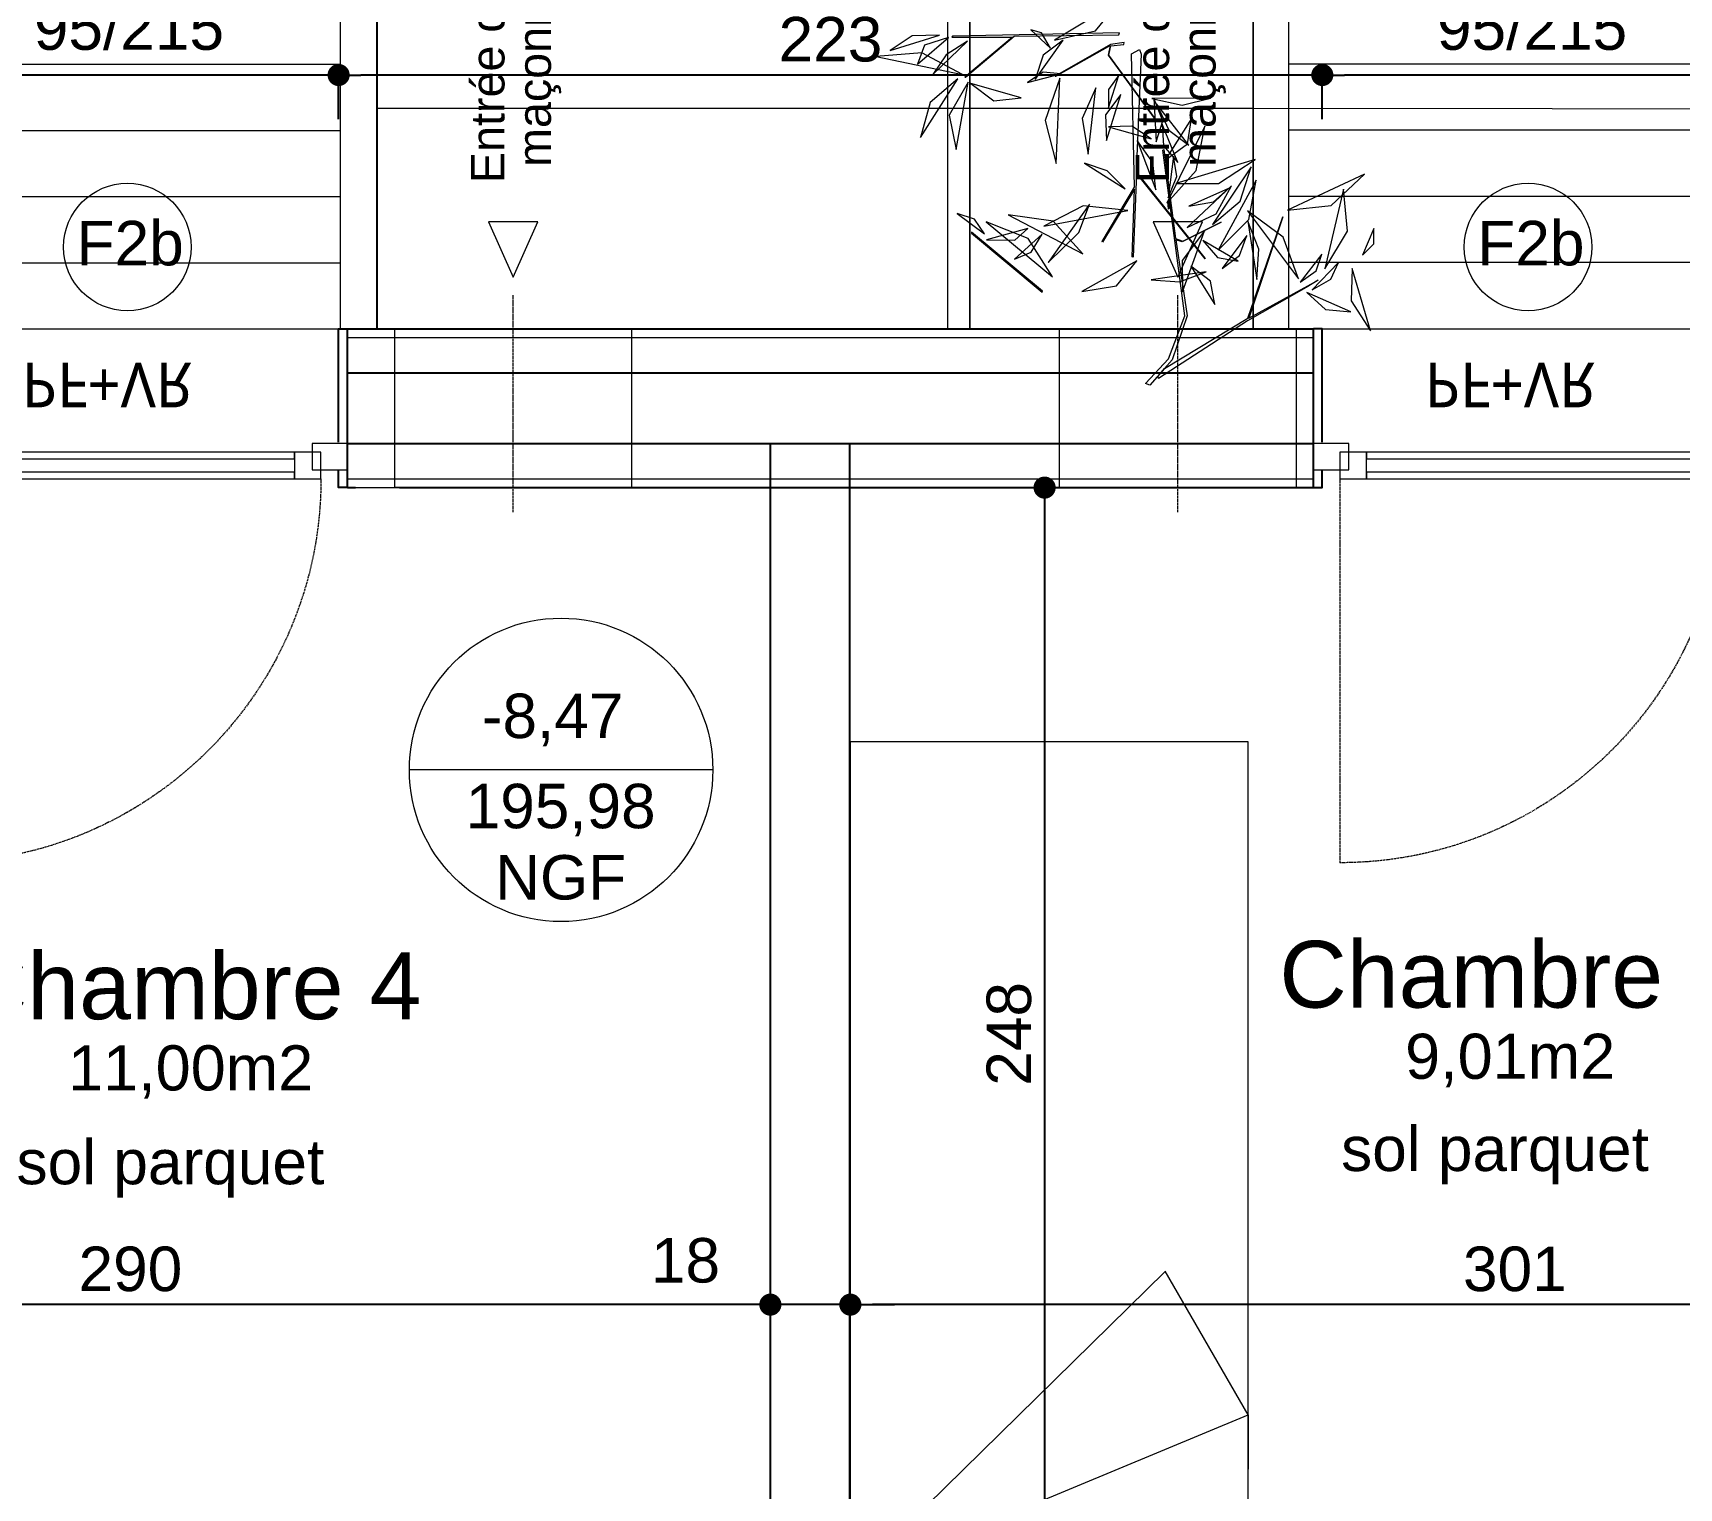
# Model space of a CAD drawing. Header units: centimetres. Extents: x -4990 to 114398, y -61489 to -12305.
# Drawn here: x 49726.2 to 50099.1, y -31607 to -31277.3 of the extents above; entities that cross this region are included whole.
import ezdxf

# ---------------------------------------------------------------- set-up
doc = ezdxf.new("R2010")
doc.units = ezdxf.units.CM
doc.header["$LTSCALE"] = 0.5
for name, pattern in [('prelem_vmc', [0.222222, 0.111111, -0.111111]), ('prlm_eu-4', [1.574803, 0.984252, -0.19685, 0.19685, -0.19685]), ('Style de ligne -2', [0.694425, 0.48607, -0.208355]), ('Style de ligne -5', [0.20828, 0.069425, -0.138855])]:
    doc.linetypes.add(name, pattern=pattern)
doc.layers.get('0').update_dxf_attribs({"linetype": 'CONTINUOUS'})
doc.layers.get('DEFPOINTS').update_dxf_attribs({"linetype": 'CONTINUOUS'})
doc.layers.add('3-BAT C-Niveau-3', color=7, linetype='CONTINUOUS')
doc.styles.add('ARIAL', font='arial.ttf')
doc.styles.add('Helvetica', font='')
doc.styles.add('Lucida Grande', font='')
doc.styles.get('Helvetica').set_extended_font_data('Helvetica')
doc.styles.get('Lucida Grande').set_extended_font_data('Lucida Grande')
doc.dimstyles.new('IS', dxfattribs={"dimtxt": 10.08724, "dimasz": 5.007446, "dimexe": 2, "dimexo": 10, "dimgap": 3, "dimtad": 1, "dimdec": 1, "dimtxsty": 'Helvetica', "dimblk": 'DOT', "dimblk1": 'DOT', "dimblk2": 'DOT', "dimcen": 0, "dimdle": 10, "dimazin": 0, "dimtfac": 0.8, "dimtdec": 1, "dimtix": 1, "dimtmove": 0, "dimatfit": 0, "dimldrblk": 'VW_FILLEDARROW-1', "dimfxl": 10, "dimfxlon": 1, "dimfrac": 2, "dimtolj": 1, "dimarcsym": 0})

# ---------------------------------------------------------------- blocks, each defined once
blk = doc.blocks.new('Sol parquet')
at = {"color": 7, "insert": (0, -0.78), "char_height": 10.0872, "width": 92.0341, "attachment_point": 2, "line_spacing_factor": 0.834288, "style": 'Helvetica'}
blk.add_mtext('\\pt41.872,83.623;sol parquet', dxfattribs=at)
blk = doc.blocks.new('Groupe-9-1')
at = {"color": 7, "linetype": 'Continuous', "lineweight": 35}
for p, q in [((17172.45, -46216.26), (17273.74, -46325.9)), ((17271.07, -46330.37), (17170.72, -46221.75))]:
    blk.add_line(p, q, dxfattribs=at)
at = {"color": 7, "linetype": 'Style de ligne -5', "lineweight": 5}
for p, q in [((17309.77, -46216.14), (17276.69, -46314.01)), ((17264.76, -46224.67), (17266.83, -46315.87)), ((17224.35, -46232.32), (17252.02, -46302.39)), ((17279.54, -46322.43), (17355.08, -46237.63)), ((17364.26, -46286.11), (17281.4, -46332.28)), ((17352.15, -46437.12), (17328.89, -46314.3)), ((17283.27, -46342.14), (17371.7, -46325.4)), ((17376.64, -46351.47), (17288.21, -46368.21)), ((17293.14, -46394.28), (17381.57, -46377.54)), ((17386.51, -46403.6), (17298.08, -46420.35)), ((17303.02, -46446.42), (17391.45, -46429.67))]:
    blk.add_line(p, q, dxfattribs=at)
at = {"color": 7, "linetype": 'Continuous', "lineweight": 5}
for p, q in [((17260.36, -46328.64), (17170.6, -46242.5)), ((17161.99, -46292.89), (17262.22, -46338.49)), ((17264.09, -46348.35), (17170.14, -46335.92)), ((17226.71, -46419.65), (17210.98, -46336.63)), ((17177.53, -46374.96), (17265.96, -46358.21)), ((17270.9, -46384.28), (17182.47, -46401.03))]:
    blk.add_line(p, q, dxfattribs=at)
at = {"color": 7, "linetype": 'Style de ligne -5', "lineweight": 5, "flags": 128}
for points in [[(17192.81, -46238.29), (17349.58, -46208.6), (17391.45, -46429.67), (17303.02, -46446.42), (17277.9, -46313.78), (17264.83, -46316.25)], [(17192.81, -46238.29), (17349.58, -46208.6), (17350.51, -46213.52), (17196.81, -46242.62)]]:
    blk.add_lwpolyline(points, dxfattribs=at)
for points in [[(17391.47, -46456.64), (17344.67, -46209.53), (17349.58, -46208.6), (17396.38, -46455.71)], [(17359.77, -46415.32), (17337.08, -46419.62), (17352.15, -46437.12)]]:
    blk.add_lwpolyline(points, close=True, dxfattribs=at)
at = {"color": 7, "linetype": 'Continuous', "lineweight": 5, "flags": 128}
for points in [[(17259.04, -46317.35), (17258.25, -46317.5), (17275.83, -46410.35), (17187.4, -46427.1), (17153.07, -46245.82), (17187.01, -46239.39)], [(17191.01, -46243.72), (17154, -46250.73), (17153.07, -46245.82), (17187.01, -46239.39)]]:
    blk.add_lwpolyline(points, dxfattribs=at)
for points in [[(17158.19, -46244.89), (17197.45, -46452.21), (17192.54, -46453.14), (17153.28, -46245.82)], [(17206.33, -46292.47), (17225, -46306.07), (17227.44, -46283.1)]]:
    blk.add_lwpolyline(points, close=True, dxfattribs=at)
at = {"color": 7, "linetype": 'Style de ligne -5', "lineweight": 5}
blk.add_arc((17269.93, -46325.46), 60, 10.7236, 130.3529, dxfattribs=at)
at = {"color": 7, "linetype": 'Continuous', "lineweight": 5}
blk.add_arc((17269.93, -46325.46), 60, 135.087, 190.7236, dxfattribs=at)
blk = doc.blocks.new('Groupe-12-1')
at = {"color": 7, "linetype": 'Continuous', "lineweight": 13}
for p, q in [((17354.52, -46207.81), (17408.07, -46289.31)), ((17354.52, -46207.81), (17436.51, -46264.85)), ((17408.07, -46289.31), (17436.56, -46264.8)), ((17408.07, -46289.31), (17371.13, -46296.26))]:
    blk.add_line(p, q, dxfattribs=at)
at = {"color": 7, "linetype": 'Continuous', "lineweight": 13, "flags": 128}
blk.add_lwpolyline([(17541.2, -46172.46), (17557.95, -46260.89), (17371.27, -46296.24), (17354.52, -46207.81)], close=True, dxfattribs=at)
blk = doc.blocks.new('Groupe-14-1')
at = {"color": 252, "linetype": 'Continuous', "lineweight": 5, "true_color": 0x989898}
for p, q in [((17710.55, -46241.36), (17807.13, -46751.3)), ((17695.82, -46244.15), (17792.39, -46754.09)), ((17666.34, -46249.73), (17762.91, -46759.67)), ((17681.08, -46246.94), (17777.65, -46756.88))]:
    blk.add_line(p, q, dxfattribs=at)
at = {"color": 251, "linetype": 'Continuous', "lineweight": 5, "true_color": 0x555555, "flags": 128}
blk.add_lwpolyline([(17776.06, -46909.95), (17072.91, -47043.13), (17120.61, -47294.46), (17485.31, -47218.07, 0.067436), (18096.05, -47001.25), (18181.82, -46957.06), (18157.31, -46870.97), (18104.46, -46746.18, -0.010276), (18060.06, -46619.85), (18056.16, -46608.33, -0.020142), (17943.69, -46225.97), (17942.49, -46221.51, -0.027808), (17929.85, -46160.96), (17924.76, -46127.34), (17638.12, -46181.62), (17650.08, -46244.67), (17846.58, -46207.46), (17946.13, -46733.11), (17749.62, -46770.33)], format="xyb", close=True, dxfattribs=at)
at = {"color": 7, "linetype": 'Continuous', "lineweight": 5, "flags": 128}
for points in [[(17775.6, -46910.04), (17638.13, -46181.62), (17687.26, -46172.32), (17834.03, -46949.86), (17117.65, -47085.53), (17108.35, -47036.4)], [(17650.04, -46244.68), (17638.1, -46181.63), (17687.23, -46172.32), (17699.17, -46235.37)], [(17749.62, -46770.33), (17946.13, -46733.11), (17846.58, -46207.46), (17650.07, -46244.67)]]:
    blk.add_lwpolyline(points, close=True, dxfattribs=at)
at = {"color": 8, "linetype": 'Continuous', "lineweight": 13, "true_color": 0x777777, "flags": 128}
blk.add_lwpolyline([(17748.24, -46762.45), (17936.88, -46726.72), (17840.31, -46216.79), (17651.6, -46252.52)], dxfattribs=at)
at = {"color": 7}
for name in ['Groupe-12-1', 'Groupe-9-1']:
    blk.add_blockref(name, (0, 0), dxfattribs=at)
at = {"color": 7, "rotation": 280.7235947438887}
blk.add_blockref('Sol parquet', (17483.43, -46331.97), dxfattribs=at)
at = {"color": 7, "insert": (17524.63, -46327.67), "char_height": 15.1309, "width": 134.4485, "attachment_point": 2, "rotation": 280.7236, "line_spacing_factor": 0.834288, "style": 'Helvetica'}
blk.add_mtext('\\pt38.084,75.972,113.95;Chambre 2\\P{\\H0.6752x;9,01m2}\\P', dxfattribs=at)
blk = doc.blocks.new('Groupe-16-1')
at = {"color": 7, "linetype": 'Continuous', "lineweight": 18}
for p, q in [((17503.57, -45866.04), (17540.5, -45859.09)), ((17503.57, -45866.04), (17475.07, -45890.55)), ((17557.11, -45947.54), (17503.57, -45866.04)), ((17557.11, -45947.54), (17475.12, -45890.5))]:
    blk.add_line(p, q, dxfattribs=at)
at = {"color": 7, "linetype": 'Continuous', "lineweight": 18, "flags": 128}
blk.add_lwpolyline([(17370.43, -45982.89), (17353.68, -45894.46), (17540.37, -45859.11), (17557.11, -45947.54)], close=True, dxfattribs=at)
blk = doc.blocks.new('Groupe-24-1')
at = {"color": 252, "linetype": 'Continuous', "lineweight": 9, "true_color": 0x989898}
for p, q in [((17587.79, -45593.65), (17670.5, -46030.39)), ((17573.05, -45596.45), (17655.76, -46033.18)), ((17558.31, -45599.24), (17641.02, -46035.97)), ((17543.57, -45602.03), (17626.28, -46038.77))]:
    blk.add_line(p, q, dxfattribs=at)
at = {"color": 251, "linetype": 'Continuous', "lineweight": 5, "true_color": 0x555555, "flags": 128}
blk.add_lwpolyline([(17638.13, -46181.62), (17926.11, -46127.08, -0.048991), (17913.22, -45966.01), (17913.64, -45942.94, -0.018877), (17922.27, -45731.73), (17926.5, -45623.76, 0.009305), (17770.31, -45482.97), (17540.84, -45401.5), (17492.4, -45414.44), (17526.98, -45597.03), (17723.92, -45559.73), (17810.11, -46012.4), (17613.15, -46049.7)], format="xyb", close=True, dxfattribs=at)
at = {"color": 7, "linetype": 'Continuous', "lineweight": 5, "flags": 128}
for points in [[(17527.41, -45596.95), (17613.14, -46049.65), (17809.65, -46012.44), (17723.92, -45559.73)], [(17662.28, -46040.4), (17687.26, -46172.32), (17638.13, -46181.62), (17613.15, -46049.7)]]:
    blk.add_lwpolyline(points, close=True, dxfattribs=at)
at = {"color": 8, "linetype": 'Continuous', "lineweight": 13, "true_color": 0x777777, "flags": 128}
blk.add_lwpolyline([(17611.61, -46041.54), (17800.25, -46005.82), (17717.54, -45569.08), (17528.83, -45604.82)], dxfattribs=at)
at = {"color": 7}
blk.add_blockref('Groupe-16-1', (0, 0), dxfattribs=at)
at = {"color": 7, "rotation": 280.7235947438887}
blk.add_blockref('Sol parquet', (17424.66, -46037.76), dxfattribs=at)
at = {"color": 7, "insert": (17466.44, -46034.52), "char_height": 15.1309, "width": 135.169, "attachment_point": 2, "rotation": 280.7236, "line_spacing_factor": 0.834288, "style": 'Helvetica'}
blk.add_mtext('\\pt38.084,76.244;Chambre 4\\P{\\H0.6752x;11,00m2}\\P', dxfattribs=at)
blk = doc.blocks.new('PORTE FENETRE TYPE 3bis')
at = {"color": 7, "linetype": 'Style de ligne -2', "lineweight": 5}
blk.add_line((4, 16), (4, 103), dxfattribs=at)
at = {"color": 7, "linetype": 'Continuous', "lineweight": 25, "flags": 128}
for points in [[(-2, 18), (0, 18), (0, 14)], [(97, 18), (95, 18), (95, 14)], [(0, 7.7), (0, -18), (-2, -18)], [(95, 7.7), (95, -18), (97, -18)]]:
    blk.add_lwpolyline(points, dxfattribs=at)
at = {"color": 7, "linetype": 'Continuous', "lineweight": 13, "flags": 128}
for points in [[(4, 16), (10, 16), (10, 10), (4, 10)], [(10, 16), (85, 16), (85, 14.5), (10, 14.5)], [(85, 16), (91, 16), (91, 10), (85, 10)], [(-2, 14), (6, 14), (6, 8), (-2, 8)], [(10, 11.5), (85, 11.5), (85, 10), (10, 10)], [(89, 14), (97, 14), (97, 8), (89, 8)]]:
    blk.add_lwpolyline(points, close=True, dxfattribs=at)
at = {"color": 7, "linetype": 'Style de ligne -2', "lineweight": 5}
blk.add_arc((4, 16), 87, 360, 90, dxfattribs=at)
at = {"color": 7, "insert": (23.21, -0.18), "char_height": 10.1607, "width": 49.196, "attachment_point": 1, "line_spacing_factor": 0.978845, "style": 'Lucida Grande'}
blk.add_mtext('\\pt9.7767,19.549,29.578,39.444,49.3;PF+VR ', dxfattribs=at)
blk = doc.blocks.new('_DOT')
at = {"color": 0, "linetype": 'ByBlock', "lineweight": -2}
blk.add_line((-0.5, 0), (-1, 0), dxfattribs=at)
at = {"color": 0, "linetype": 'ByBlock', "const_width": 0.5}
blk.add_lwpolyline([(-0.25, 0, 1), (0.25, 0, 1)], format="xyb", close=True, dxfattribs=at)
blk = doc.blocks.new('*D1691')
at = {"layer": '3-BAT C-Niveau-3', "color": 0, "linetype": 'Continuous', "lineweight": -2, "transparency": 16777216}
for p, q in [((49124.91, -31262.38), (49124.91, -31250.38)), ((50679.25, -31262.38), (50679.25, -31250.38)), ((50674.24, -31252.38), (49129.91, -31252.38))]:
    blk.add_line(p, q, dxfattribs=at)
at = {"layer": 'DEFPOINTS', "color": 0, "linetype": 'Continuous', "transparency": 16777216}
for p in [(49124.91, -31252.38), (49124.91, -31344.82), (50679.25, -31344.82)]:
    blk.add_point(p, dxfattribs=at)
at = {"layer": '3-BAT C-Niveau-3', "color": 0, "linetype": 'Continuous', "lineweight": -2, "transparency": 16777216, "xscale": 5.007446289062499, "yscale": 5.007446289062499, "zscale": 5.007446289062499, "rotation": 180}
blk.add_blockref('_DOT', (49124.91, -31252.38), dxfattribs=at)
at = {"layer": '3-BAT C-Niveau-3', "color": 0, "linetype": 'Continuous', "lineweight": -2, "transparency": 16777216, "xscale": 5.007446289062499, "yscale": 5.007446289062499, "zscale": 5.007446289062499}
blk.add_blockref('_DOT', (50679.25, -31252.38), dxfattribs=at)
at = {"layer": '3-BAT C-Niveau-3', "color": 0, "linetype": 'Continuous', "lineweight": 5, "transparency": 16777216, "insert": (49902.08, -31244.34), "char_height": 10.087, "attachment_point": 5, "style": 'Helvetica'}
blk.add_mtext('\\A1;1554', dxfattribs=at)
blk = doc.blocks.new('VW_FILLEDARROW-1')
at = {"color": 0, "linetype": 'Continuous', "lineweight": 5, "flags": 128}
blk.add_lwpolyline([(-1.997, 0.535), (0, 0), (-1.997, -0.535)], close=True, dxfattribs=at)
blk = doc.blocks.new('*D1741')
at = {"layer": '3-BAT C-Niveau-3', "color": 0, "linetype": 'Continuous', "lineweight": -2, "transparency": 16777216}
blk.add_line((49888.25, -31565.47), (49608.37, -31565.47), dxfattribs=at)
at = {"layer": 'DEFPOINTS', "color": 0, "linetype": 'Continuous', "transparency": 16777216}
for p in [(49603.37, -31519.38), (49893.26, -31554.38), (49603.37, -31565.47)]:
    blk.add_point(p, dxfattribs=at)
at = {"layer": '3-BAT C-Niveau-3', "color": 0, "linetype": 'Continuous', "lineweight": -2, "transparency": 16777216, "xscale": 5.007446289062499, "yscale": 5.007446289062499, "zscale": 5.007446289062499, "rotation": 180}
blk.add_blockref('_DOT', (49603.37, -31565.47), dxfattribs=at)
at = {"layer": '3-BAT C-Niveau-3', "color": 0, "linetype": 'Continuous', "lineweight": -2, "transparency": 16777216, "xscale": 5.007446289062499, "yscale": 5.007446289062499, "zscale": 5.007446289062499}
blk.add_blockref('_DOT', (49893.26, -31565.47), dxfattribs=at)
at = {"layer": '3-BAT C-Niveau-3', "color": 0, "linetype": 'Continuous', "lineweight": 5, "transparency": 16777216, "insert": (49748.31, -31557.43), "char_height": 10.087, "attachment_point": 5, "style": 'Helvetica'}
blk.add_mtext('\\A1;290', dxfattribs=at)
blk = doc.blocks.new('*D1742')
at = {"layer": '3-BAT C-Niveau-3', "color": 0, "linetype": 'Continuous', "lineweight": -2, "transparency": 16777216}
for p, q in [((49888.25, -31565.47), (49883.24, -31565.47)), ((49911.37, -31565.47), (49893.26, -31565.47)), ((49916.37, -31565.47), (49921.38, -31565.47))]:
    blk.add_line(p, q, dxfattribs=at)
at = {"layer": 'DEFPOINTS', "color": 0, "linetype": 'Continuous', "transparency": 16777216}
for p in [(49893.26, -31554.38), (49893.26, -31565.47), (49911.37, -31566.75)]:
    blk.add_point(p, dxfattribs=at)
at = {"layer": '3-BAT C-Niveau-3', "color": 0, "linetype": 'Continuous', "lineweight": -2, "transparency": 16777216, "xscale": 5.007446289062499, "yscale": 5.007446289062499, "zscale": 5.007446289062499}
blk.add_blockref('_DOT', (49893.26, -31565.47), dxfattribs=at)
at = {"layer": '3-BAT C-Niveau-3', "color": 0, "linetype": 'Continuous', "lineweight": -2, "transparency": 16777216, "xscale": 5.007446289062499, "yscale": 5.007446289062499, "zscale": 5.007446289062499, "rotation": 180}
blk.add_blockref('_DOT', (49911.37, -31565.47), dxfattribs=at)
at = {"layer": '3-BAT C-Niveau-3', "color": 0, "linetype": 'Continuous', "lineweight": 5, "transparency": 16777216, "insert": (49874.03, -31555.49), "char_height": 10.087, "attachment_point": 5, "style": 'Helvetica'}
blk.add_mtext('\\A1;18', dxfattribs=at)
blk = doc.blocks.new('*D1743')
at = {"layer": '3-BAT C-Niveau-3', "color": 0, "linetype": 'Continuous', "lineweight": -2, "transparency": 16777216}
blk.add_line((50207.38, -31565.47), (49916.37, -31565.47), dxfattribs=at)
at = {"layer": 'DEFPOINTS', "color": 0, "linetype": 'Continuous', "transparency": 16777216}
for p in [(50212.39, -31550.48), (49911.37, -31565.47), (49911.37, -31566.75)]:
    blk.add_point(p, dxfattribs=at)
at = {"layer": '3-BAT C-Niveau-3', "color": 0, "linetype": 'Continuous', "lineweight": -2, "transparency": 16777216, "xscale": 5.007446289062499, "yscale": 5.007446289062499, "zscale": 5.007446289062499, "rotation": 180}
blk.add_blockref('_DOT', (49911.37, -31565.47), dxfattribs=at)
at = {"layer": '3-BAT C-Niveau-3', "color": 0, "linetype": 'Continuous', "lineweight": -2, "transparency": 16777216, "xscale": 5.007446289062499, "yscale": 5.007446289062499, "zscale": 5.007446289062499}
blk.add_blockref('_DOT', (50212.39, -31565.47), dxfattribs=at)
at = {"layer": '3-BAT C-Niveau-3', "color": 0, "linetype": 'Continuous', "lineweight": 5, "transparency": 16777216, "insert": (50061.88, -31557.43), "char_height": 10.087, "attachment_point": 5, "style": 'Helvetica'}
blk.add_mtext('\\A1;301', dxfattribs=at)
blk = doc.blocks.new('*D1755')
at = {"layer": '3-BAT C-Niveau-3', "color": 0, "linetype": 'Continuous', "lineweight": -2, "transparency": 16777216}
for p, q in [((49700.47, -31296.87), (49700.47, -31284.87)), ((49790.47, -31286.87), (49705.48, -31286.87)), ((49795.47, -31296.87), (49795.47, -31284.87))]:
    blk.add_line(p, q, dxfattribs=at)
at = {"layer": 'DEFPOINTS', "color": 0, "linetype": 'Continuous', "transparency": 16777216}
for p in [(49700.47, -31286.87), (49795.47, -31344.35), (49700.47, -31378.35)]:
    blk.add_point(p, dxfattribs=at)
at = {"layer": '3-BAT C-Niveau-3', "color": 0, "linetype": 'Continuous', "lineweight": -2, "transparency": 16777216, "xscale": 5.007446289062499, "yscale": 5.007446289062499, "zscale": 5.007446289062499, "rotation": 180}
blk.add_blockref('_DOT', (49700.47, -31286.87), dxfattribs=at)
at = {"layer": '3-BAT C-Niveau-3', "color": 0, "linetype": 'Continuous', "lineweight": -2, "transparency": 16777216, "xscale": 5.007446289062499, "yscale": 5.007446289062499, "zscale": 5.007446289062499}
blk.add_blockref('_DOT', (49795.47, -31286.87), dxfattribs=at)
at = {"layer": '3-BAT C-Niveau-3', "color": 0, "linetype": 'Continuous', "lineweight": 5, "transparency": 16777216, "insert": (49747.97, -31276.19), "char_height": 10.087, "attachment_point": 5, "style": 'Helvetica'}
blk.add_mtext('\\A1;95/215', dxfattribs=at)
blk = doc.blocks.new('*D1756')
at = {"layer": '3-BAT C-Niveau-3', "color": 0, "linetype": 'Continuous', "lineweight": -2, "transparency": 16777216}
for p, q in [((49795.47, -31296.87), (49795.47, -31284.87)), ((50013.27, -31286.87), (49800.48, -31286.87)), ((50018.27, -31296.87), (50018.27, -31284.87))]:
    blk.add_line(p, q, dxfattribs=at)
at = {"layer": 'DEFPOINTS', "color": 0, "linetype": 'Continuous', "transparency": 16777216}
for p in [(49795.47, -31286.87), (49795.47, -31344.35), (50018.27, -31344.35)]:
    blk.add_point(p, dxfattribs=at)
at = {"layer": '3-BAT C-Niveau-3', "color": 0, "linetype": 'Continuous', "lineweight": -2, "transparency": 16777216, "xscale": 5.007446289062499, "yscale": 5.007446289062499, "zscale": 5.007446289062499, "rotation": 180}
blk.add_blockref('_DOT', (49795.47, -31286.87), dxfattribs=at)
at = {"layer": '3-BAT C-Niveau-3', "color": 0, "linetype": 'Continuous', "lineweight": -2, "transparency": 16777216, "xscale": 5.007446289062499, "yscale": 5.007446289062499, "zscale": 5.007446289062499}
blk.add_blockref('_DOT', (50018.27, -31286.87), dxfattribs=at)
at = {"layer": '3-BAT C-Niveau-3', "color": 0, "linetype": 'Continuous', "lineweight": 5, "transparency": 16777216, "insert": (49906.87, -31278.83), "char_height": 10.087, "attachment_point": 5, "style": 'Helvetica'}
blk.add_mtext('\\A1;223', dxfattribs=at)
blk = doc.blocks.new('*D1757')
at = {"layer": '3-BAT C-Niveau-3', "color": 0, "linetype": 'Continuous', "lineweight": -2, "transparency": 16777216}
for p, q in [((50018.27, -31296.87), (50018.27, -31284.87)), ((50108.27, -31286.87), (50023.28, -31286.87)), ((50113.27, -31296.87), (50113.27, -31284.87))]:
    blk.add_line(p, q, dxfattribs=at)
at = {"layer": 'DEFPOINTS', "color": 0, "linetype": 'Continuous', "transparency": 16777216}
for p in [(50018.27, -31286.87), (50018.27, -31344.35), (50113.27, -31378.35)]:
    blk.add_point(p, dxfattribs=at)
at = {"layer": '3-BAT C-Niveau-3', "color": 0, "linetype": 'Continuous', "lineweight": -2, "transparency": 16777216, "xscale": 5.007446289062499, "yscale": 5.007446289062499, "zscale": 5.007446289062499, "rotation": 180}
blk.add_blockref('_DOT', (50018.27, -31286.87), dxfattribs=at)
at = {"layer": '3-BAT C-Niveau-3', "color": 0, "linetype": 'Continuous', "lineweight": -2, "transparency": 16777216, "xscale": 5.007446289062499, "yscale": 5.007446289062499, "zscale": 5.007446289062499}
blk.add_blockref('_DOT', (50113.27, -31286.87), dxfattribs=at)
at = {"layer": '3-BAT C-Niveau-3', "color": 0, "linetype": 'Continuous', "lineweight": 5, "transparency": 16777216, "insert": (50065.77, -31276.19), "char_height": 10.087, "attachment_point": 5, "style": 'Helvetica'}
blk.add_mtext('\\A1;95/215', dxfattribs=at)
blk = doc.blocks.new('*D1766')
at = {"layer": '3-BAT C-Niveau-3', "color": 0, "linetype": 'Continuous', "lineweight": -2, "transparency": 16777216}
for p, q in [((49955.37, -31380.35), (49957.37, -31380.35)), ((49955.37, -31385.36), (49955.37, -31622.87)), ((49955.37, -31627.88), (49957.37, -31627.88))]:
    blk.add_line(p, q, dxfattribs=at)
at = {"layer": 'DEFPOINTS', "color": 0, "linetype": 'Continuous', "transparency": 16777216}
for p in [(49953.37, -31380.35), (49951.26, -31627.88), (49955.37, -31627.88)]:
    blk.add_point(p, dxfattribs=at)
at = {"layer": '3-BAT C-Niveau-3', "color": 0, "linetype": 'Continuous', "lineweight": -2, "transparency": 16777216, "xscale": 5.007446289062499, "yscale": 5.007446289062499, "zscale": 5.007446289062499}
for p, rotation in [((49955.37, -31380.35), 90), ((49955.37, -31627.88), 270)]:
    blk.add_blockref('_DOT', p, dxfattribs=dict(at, rotation=rotation))
at = {"layer": '3-BAT C-Niveau-3', "color": 0, "linetype": 'Continuous', "lineweight": 5, "transparency": 16777216, "insert": (49947.33, -31504.12), "char_height": 10.087, "attachment_point": 5, "rotation": 90, "style": 'Helvetica'}
blk.add_mtext('\\A1;248', dxfattribs=at)
blk = doc.blocks.new('Groupe-33-1')
at = {"color": 7, "linetype": 'Continuous', "lineweight": 5}
blk.add_circle((17620.8, -45990.7), 14.45, dxfattribs=at)
at = {"color": 7, "insert": (17624.5, -45978.29), "char_height": 10.0872, "width": 24.3155, "attachment_point": 1, "rotation": 280.7236, "line_spacing_factor": 0.834288, "style": 'Helvetica'}
blk.add_mtext('\\pt6.9612,13.92,20.881,27.679;F2b', dxfattribs=at)
blk = doc.blocks.new('Groupe-34-1')
at = {"color": 7, "linetype": 'Continuous', "lineweight": 5}
blk.add_circle((17679.83, -46302.41), 14.45, dxfattribs=at)
at = {"color": 7, "insert": (17683.53, -46290), "char_height": 10.0872, "width": 24.3155, "attachment_point": 1, "rotation": 280.7236, "line_spacing_factor": 0.834288, "style": 'Helvetica'}
blk.add_mtext('\\pt6.9612,13.92,20.881,27.679;F2b', dxfattribs=at)
blk = doc.blocks.new('Groupe-40-1')
at = {"color": 7, "linetype": 'Continuous', "lineweight": 5}
blk.add_line((17529.09, -46143.03), (17516.31, -46075.5), dxfattribs=at)
blk.add_circle((17522.7, -46109.26), 34.37, dxfattribs=at)
at = {"color": 178, "insert": (17536.33, -46088.4), "char_height": 10.0689, "width": 48.7141, "attachment_point": 1, "rotation": 280.7236, "line_spacing_factor": 0.962448, "style": 'ARIAL'}
blk.add_mtext('\\pt8.3773,16.734,25.102,33.459;-8,47', dxfattribs=at)
at = {"color": 7, "insert": (17519.58, -46109.75), "char_height": 10.0689, "width": 91.6838, "attachment_point": 2, "rotation": 280.7236, "line_spacing_factor": 0.962448, "style": 'ARIAL'}
blk.add_mtext('\\pt26.703,53.194,79.786;195,98\\PNGF', dxfattribs=at)
blk = doc.blocks.new('Groupe-43-1')
at = {"color": 253, "linetype": 'Continuous', "lineweight": 5, "true_color": 0xa0a0a4, "flags": 128}
blk.add_lwpolyline([(17702.29, -46165.42), (17704.87, -46178.85), (17693.9, -46169.92), (17693.95, -46170.06), (17705.09, -46179.16), (17709.84, -46202.35), (17710.29, -46202.46), (17702.51, -46165.42), (17702.26, -46165.31), (17702.28, -46165.38)], dxfattribs=at)
for points in [[(17649.33, -46196.18), (17649.52, -46196.18), (17659.73, -46177.91), (17659.46, -46177.95)], [(17708.36, -46203.9), (17707.31, -46200.96), (17697.96, -46189.95), (17697.99, -46190.13), (17707.13, -46200.93), (17704.82, -46200.86), (17692.76, -46213.73), (17692.72, -46214), (17704.9, -46201.04), (17707.08, -46201.06), (17707.89, -46203.92)], [(17663.58, -46231.08), (17679.8, -46212.11), (17660.95, -46214.95), (17660.96, -46214.71), (17676.15, -46212.38), (17663, -46207.48), (17663.16, -46207.39), (17676.58, -46212.32), (17706.15, -46205.98), (17707.44, -46207.57), (17706.48, -46208.14), (17680.09, -46211.99), (17663.77, -46230.9)], [(17633.33, -46223.03), (17639.77, -46227.08), (17650.09, -46228.91), (17685.99, -46217.07), (17686.2, -46217.24), (17666.86, -46223.61), (17666.61, -46225.33), (17672.43, -46233.04), (17666.44, -46225.24), (17666.57, -46223.73), (17650.14, -46229.44), (17639.72, -46227.95), (17637.47, -46226.61), (17652.2, -46243.06), (17676.2, -46246.54), (17652.2, -46243.25), (17663.63, -46257.08), (17661.49, -46254.7), (17651.56, -46243.06), (17634.98, -46225.73), (17635.48, -46225.53), (17637.47, -46226.61), (17633.12, -46224.09)]]:
    blk.add_lwpolyline(points, close=True, dxfattribs=at)
at = {"color": 253, "linetype": 'Continuous', "lineweight": 5, "true_color": 0xa0a0a4}
for points in [[(17694.38, -46169.27, -186.41), (17697.52, -46159.34, -187.61), (17694.78, -46149.28, -186.97), (17694.78, -46149.28, -186.97), (17694.38, -46169.27, -186.41)], [(17702.18, -46162.52, -174.84), (17700.93, -46156.42, -175.45), (17696.68, -46152.18, -176.76), (17696.68, -46152.18, -176.76), (17702.18, -46162.52, -174.84)], [(17702.09, -46164.59, -174.58), (17699.35, -46159.55, -172.2), (17694.84, -46158.81, -168.43), (17694.84, -46158.81, -168.43), (17702.09, -46164.59, -174.58)], [(17693.28, -46168.38, -186.4), (17686.8, -46163.24, -186.75), (17678.58, -46162.55, -187), (17678.58, -46162.55, -187), (17693.28, -46168.38, -186.4)], [(17702.04, -46169, -186.97), (17698.12, -46164.77, -187.38), (17693.2, -46162.68, -185.5), (17693.2, -46162.68, -185.5), (17702.04, -46169, -186.97)], [(17692.91, -46170.84, -182.25), (17684.79, -46168.01, -178.08), (17677.45, -46171.04, -173.29), (17677.45, -46171.04, -173.29), (17692.91, -46170.84, -182.25)], [(17692.76, -46171.54, -181.99), (17689.86, -46177.33, -181.12), (17691.69, -46183.3, -179.03), (17691.69, -46183.3, -179.03), (17692.76, -46171.54, -181.99)], [(17659.88, -46180.88, -211.6), (17662.72, -46178.02, -211.07), (17663.23, -46173.91, -211.1), (17663.23, -46173.91, -211.1), (17659.88, -46180.88, -211.6)], [(17653.17, -46197.81, -220.09), (17660.65, -46190.82, -220.53), (17662.58, -46180.77, -219.34), (17662.58, -46180.77, -219.34), (17653.17, -46197.81, -220.09)], [(17658.65, -46181.54, -202.5), (17659.78, -46187.92, -200.11), (17662.87, -46190.29, -195.35), (17662.87, -46190.29, -195.35), (17658.65, -46181.54, -202.5)], [(17704.02, -46187.74, -177.75), (17707.01, -46185.1, -175.38), (17707.23, -46182.62, -172.12), (17707.23, -46182.62, -172.12), (17704.02, -46187.74, -177.75)], [(17659.57, -46203.64, -220.85), (17665.58, -46195.61, -221.31), (17665.13, -46185.37, -222.56), (17665.13, -46185.37, -222.56), (17659.57, -46203.64, -220.85)], [(17698.69, -46191.16, -179.83), (17698.37, -46187.12, -178.67), (17695.35, -46184.08, -177.99), (17695.35, -46184.08, -177.99), (17698.69, -46191.16, -179.83)], [(17706.27, -46190.2, -207.06), (17702.09, -46186.38, -208.24), (17696.37, -46185.62, -209.24), (17696.37, -46185.62, -209.24), (17706.27, -46190.2, -207.06)], [(17655.53, -46188.64, -218.46), (17657.74, -46192.06, -216.39), (17662.21, -46193.72, -215.43), (17662.21, -46193.72, -215.43), (17655.53, -46188.64, -218.46)], [(17697.7, -46191.09, -179.52), (17687.69, -46189.6, -178.73), (17678.58, -46193.87, -177.91), (17678.58, -46193.87, -177.91), (17697.7, -46191.09, -179.52)], [(17705.9, -46188.29, -178.9), (17709.76, -46196.99, -176.01), (17717.56, -46201.34, -172.29), (17717.56, -46201.34, -172.29), (17705.9, -46188.29, -178.9)], [(17705.9, -46188.29, -178.9), (17709.76, -46196.99, -176.01), (17717.56, -46201.34, -172.29), (17717.56, -46201.34, -172.29), (17705.9, -46188.29, -178.9)], [(17671.09, -46211.79, -225.36), (17670.28, -46201.69, -224.7), (17664.07, -46193.76, -224), (17664.07, -46193.76, -224), (17671.09, -46211.79, -225.36)], [(17656.15, -46196.3, -197.23), (17664.13, -46201.84, -194.28), (17670.89, -46202.99, -188.42), (17670.89, -46202.99, -188.42), (17656.15, -46196.3, -197.23)], [(17697.06, -46199.48, -247.3), (17689.67, -46197.78, -244.69), (17681.95, -46200.56, -243.35), (17681.95, -46200.56, -243.35), (17697.06, -46199.48, -247.3)], [(17697.06, -46199.48, -247.3), (17689.67, -46197.78, -244.69), (17681.95, -46200.56, -243.35), (17681.95, -46200.56, -243.35), (17697.06, -46199.48, -247.3)], [(17675.84, -46210.3, -228.81), (17679.08, -46205.51, -229.15), (17679.79, -46200.18, -227.32), (17679.79, -46200.18, -227.32), (17675.84, -46210.3, -228.81)], [(17651.14, -46204.94, -210.57), (17653.86, -46212.46, -206.9), (17660.29, -46215.94, -202.54), (17660.29, -46215.94, -202.54), (17651.14, -46204.94, -210.57)], [(17696.66, -46205.31, -186.16), (17691.49, -46202.76, -185.75), (17685.77, -46204.07, -185.13), (17685.77, -46204.07, -185.13), (17696.66, -46205.31, -186.16)], [(17688.02, -46213.97, -183.47), (17690.02, -46209.1, -183.7), (17688.91, -46204, -184.07), (17688.91, -46204, -184.07), (17688.02, -46213.97, -183.47)], [(17688.02, -46213.97, -183.47), (17690.02, -46209.1, -183.7), (17688.91, -46204, -184.07), (17688.91, -46204, -184.07), (17688.02, -46213.97, -183.47)], [(17700.86, -46204.11, -197.01), (17697.24, -46202.4, -196.39), (17693.18, -46203.17, -196.61), (17693.18, -46203.17, -196.61), (17700.86, -46204.11, -197.01)], [(17676.85, -46217.13, -199.98), (17682.86, -46215.36, -200.36), (17687.09, -46210.91, -199.46), (17687.09, -46210.91, -199.46), (17676.85, -46217.13, -199.98)], [(17687.56, -46215.23, -183.73), (17692.56, -46215.78, -181.29), (17697.19, -46212.88, -179.52), (17697.19, -46212.88, -179.52), (17687.56, -46215.23, -183.73)], [(17697.03, -46212.39, -183.78), (17696.87, -46219.43, -183.14), (17699.62, -46225.44, -184.94), (17699.62, -46225.44, -184.94), (17697.03, -46212.39, -183.78)], [(17691.77, -46215.83, -161.32), (17686.97, -46217, -161.24), (17683.92, -46220.87, -160.95), (17683.92, -46220.87, -160.95), (17691.77, -46215.83, -161.32)], [(17696.04, -46213.68, -176.88), (17690.69, -46217.5, -176.9), (17688.22, -46222.59, -174.04), (17688.22, -46222.59, -174.04), (17696.04, -46213.68, -176.88)], [(17656.63, -46219.88, -200.44), (17657.44, -46226.29, -199.26), (17660.78, -46231.84, -200.49), (17660.78, -46231.84, -200.49), (17656.63, -46219.88, -200.44)], [(17673.16, -46220.69, -203.84), (17673.26, -46220.92, -203.87), (17674.93, -46220.44, -202.04), (17674.83, -46220.23, -202.02), (17673.16, -46220.69, -203.84)], [(17674.39, -46220.16, -206.43), (17682.88, -46225.29, -204.4), (17693.14, -46225.38, -204.36), (17693.14, -46225.38, -204.36), (17674.39, -46220.16, -206.43)], [(17674.39, -46220.16, -206.43), (17682.88, -46225.29, -204.4), (17693.14, -46225.38, -204.36), (17693.14, -46225.38, -204.36), (17674.39, -46220.16, -206.43)], [(17675.6, -46220.26, -223.21), (17680.71, -46221.27, -222.61), (17685.12, -46219.66, -220.88), (17685.12, -46219.66, -220.88), (17675.6, -46220.26, -223.21)], [(17675.6, -46220.26, -223.21), (17680.71, -46221.27, -222.61), (17685.12, -46219.66, -220.88), (17685.12, -46219.66, -220.88), (17675.6, -46220.26, -223.21)], [(17683.9, -46218, -194.21), (17688.5, -46222.29, -192.81), (17694.26, -46222.05, -190.06), (17694.26, -46222.05, -190.06), (17683.9, -46218, -194.21)], [(17683.9, -46218, -194.21), (17688.5, -46222.29, -192.81), (17694.26, -46222.05, -190.06), (17694.26, -46222.05, -190.06), (17683.9, -46218, -194.21)], [(17679.12, -46221.33, -194.97), (17680.91, -46230.81, -192.57), (17687.83, -46237.99, -191.31), (17687.83, -46237.99, -191.31), (17679.12, -46221.33, -194.97)], [(17653.84, -46235.14, -184.69), (17658.87, -46233.13, -183.17), (17661.35, -46228.17, -181.63), (17661.35, -46228.17, -181.63), (17653.84, -46235.14, -184.69)], [(17669.83, -46229.7, -188.89), (17662.26, -46225.97, -185.79), (17655.33, -46227.39, -181.22), (17655.33, -46227.39, -181.22), (17669.83, -46229.7, -188.89)], [(17669.83, -46225.75, -207.16), (17674.1, -46231.6, -205.48), (17680.96, -46233.83, -203.83), (17680.96, -46233.83, -203.83), (17669.83, -46225.75, -207.16)], [(17669.83, -46225.75, -207.16), (17674.1, -46231.6, -205.48), (17680.96, -46233.83, -203.83), (17680.96, -46233.83, -203.83), (17669.83, -46225.75, -207.16)], [(17674.61, -46225.17, -210.84), (17676.66, -46230.47, -209.98), (17680.25, -46233.29, -207.2), (17680.25, -46233.29, -207.2), (17674.61, -46225.17, -210.84)], [(17667.6, -46229.72, -215.21), (17664.4, -46233.72, -213.09), (17664.48, -46238.45, -210.46), (17664.48, -46238.45, -210.46), (17667.6, -46229.72, -215.21)], [(17671.6, -46231.25, -201.48), (17677.95, -46236.43, -202.35), (17686.01, -46237.37, -201.76), (17686.01, -46237.37, -201.76), (17671.6, -46231.25, -201.48)], [(17662.14, -46235.23, -195.33), (17665.8, -46238.55, -195.1), (17670.54, -46239.35, -194.26), (17670.54, -46239.35, -194.26), (17662.14, -46235.23, -195.33)], [(17666.08, -46233.6, -207.25), (17674.23, -46239.08, -205.29), (17683.3, -46239.09, -201.98), (17683.3, -46239.09, -201.98), (17666.08, -46233.6, -207.25)], [(17661.16, -46243.39, -196.26), (17668.01, -46242.55, -195.05), (17673.8, -46238.97, -196.39), (17673.8, -46238.97, -196.39), (17661.16, -46243.39, -196.26)], [(17663.1, -46252.63, -228.97), (17671.73, -46247.48, -227.8), (17676.1, -46238.4, -227.09), (17676.1, -46238.4, -227.09), (17663.1, -46252.63, -228.97)], [(17677.89, -46247.35, -215.07), (17680.78, -46256.82, -213.8), (17689.16, -46262.92, -214.42), (17689.16, -46262.92, -214.42), (17677.89, -46247.35, -215.07)], [(17662.39, -46253.18, -229.3), (17665.63, -46256.21, -228.25), (17669.59, -46256.84, -226.49), (17669.59, -46256.84, -226.49), (17662.39, -46253.18, -229.3)], [(17660.4, -46255.08, -232.48), (17657.41, -46259.94, -232.45), (17657.98, -46265.7, -231.83), (17657.98, -46265.7, -231.83), (17660.4, -46255.08, -232.48)], [(17661.23, -46256.16, -232.75), (17664.36, -46259.85, -233.5), (17668.43, -46260.88, -235.42), (17668.43, -46260.88, -235.42), (17661.23, -46256.16, -232.75)], [(17666.4, -46258.07, -228.35), (17675.76, -46261.58, -229.1), (17684.93, -46258.9, -232.12), (17684.93, -46258.9, -232.12), (17666.4, -46258.07, -228.35)], [(17667.67, -46264.14, -212.86), (17660.42, -46265.33, -209.91), (17654.55, -46270.85, -208.14), (17654.55, -46270.85, -208.14), (17667.67, -46264.14, -212.86)], [(17667.67, -46264.14, -212.86), (17660.42, -46265.33, -209.91), (17654.55, -46270.85, -208.14), (17654.55, -46270.85, -208.14), (17667.67, -46264.14, -212.86)], [(17671.09, -46265.92, -211.21), (17674.08, -46267.93, -209.03), (17677.45, -46267.29, -206.71), (17677.45, -46267.29, -206.71), (17671.09, -46265.92, -211.21)], [(17671.09, -46265.92, -211.21), (17674.08, -46267.93, -209.03), (17677.45, -46267.29, -206.71), (17677.45, -46267.29, -206.71), (17671.09, -46265.92, -211.21)]]:
    blk.add_polyline3d(points, dxfattribs=at)
blk = doc.blocks.new('MTC 125-H3')
at = {"color": 8, "linetype": 'prlm_eu-4', "lineweight": 18, "true_color": 0x808080}
for q in [(0, 25.57), (0, 19.68)]:
    blk.add_line((0, -23.6), q, dxfattribs=at)
at = {"color": 7, "linetype": 'Continuous', "lineweight": 18, "flags": 128}
blk.add_lwpolyline([(3.09, 42.18), (-3.09, 42.18), (-5.59, 42.18), (0, 29.68), (5.59, 42.18)], close=True, dxfattribs=at)
at = {"color": 7, "linetype": 'Continuous', "lineweight": 13, "flags": 128}
blk.add_lwpolyline([(-26.8, 18.02), (26.8, 18.02), (26.8, -18), (-26.8, -18)], close=True, dxfattribs=at)
at = {"color": 1, "linetype": 'prelem_vmc', "lineweight": 13, "flags": 128}
blk.add_lwpolyline([(-26.8, 18.02), (26.8, 18.02), (26.8, -18), (-26.8, -18)], close=True, dxfattribs=at)
at = {"color": 7, "insert": (-9.53, 77.85), "char_height": 7.5654, "width": 70.8268, "attachment_point": 2, "rotation": 90, "line_spacing_factor": 0.834288, "style": 'Helvetica'}
blk.add_mtext("\\pt41.867,83.598;Entrée d'air\\P maçonnée", dxfattribs=at)

msp = doc.modelspace()

# ---------------------------------------------------------------- linework, layer by layer
at = {"layer": '3-BAT C-Niveau-3', "color": 7, "linetype": 'Continuous', "lineweight": 5}
for p, q in [((49797.473, -31344.348), (50016.273, -31344.348)), ((49797.473, -31346.348), (50016.273, -31346.348)), ((49797.473, -31354.348), (50016.273, -31354.348)), ((49797.473, -31378.348), (50016.273, -31378.348)), ((49797.473, -31380.348), (50016.273, -31380.348))]:
    msp.add_line(p, q, dxfattribs=at)
at = {"layer": '3-BAT C-Niveau-3', "color": 7, "linetype": 'Continuous', "lineweight": 25}
for p, q in [((49797.473, -31344.348), (50016.273, -31344.348)), ((49797.473, -31380.348), (49797.473, -31344.348)), ((50016.273, -31380.348), (50016.273, -31344.348)), ((49797.473, -31354.348), (50016.273, -31354.348)), ((49797.473, -31370.348), (50016.273, -31370.348)), ((49893.26, -32032.088), (49893.26, -31370.342)), ((49893.26, -31830.933), (49893.26, -31370.342)), ((49911.26, -32032.088), (49911.26, -31370.342)), ((49911.26, -32032.088), (49911.26, -31370.342)), ((49797.473, -31380.348), (49799.261, -31380.348)), ((49809.261, -31380.348), (50016.273, -31380.348))]:
    msp.add_line(p, q, dxfattribs=at)
at = {"layer": '3-BAT C-Niveau-3', "color": 7, "linetype": 'Continuous', "lineweight": 13, "flags": 128}
msp.add_lwpolyline([(49938.553, -31051.945), (49938.44, -31344.348), (49933.44, -31344.348), (49933.553, -31051.76)], dxfattribs=at)
at = {"layer": '3-BAT C-Niveau-3', "color": 7, "linetype": 'Continuous', "lineweight": 5, "flags": 128}
msp.add_lwpolyline([(49933.44, -31344.348), (49933.44, -31052.288), (49938.44, -31052.288), (49938.44, -31344.348)], close=True, dxfattribs=at)

# ---------------------------------------------------------------- block references
at = {"layer": '3-BAT C-Niveau-3', "color": 7, "rotation": 79.27640525611221}
for name in ['Groupe-14-1', 'Groupe-24-1', 'Groupe-43-1', 'Groupe-33-1', 'Groupe-34-1', 'Groupe-40-1']:
    msp.add_blockref(name, (1281.373, -40081.382), dxfattribs=at)
at = {"layer": '3-BAT C-Niveau-3', "color": 7}
for p in [(49834.998, -31362.334), (49985.536, -31362.334)]:
    msp.add_blockref('MTC 125-H3', p, dxfattribs=at)
at = {"layer": '3-BAT C-Niveau-3', "color": 7, "xscale": -1, "rotation": 180}
for p in [(49700.473, -31362.348), (50018.273, -31362.348)]:
    msp.add_blockref('PORTE FENETRE TYPE 3bis', p, dxfattribs=at)

# ---------------------------------------------------------------- dimensions: what is measured, and where the dimension line sits
at = {"layer": '3-BAT C-Niveau-3', "color": 7, "linetype": 'Continuous', "lineweight": 5}
for base, p1, p2, override, picture, middle in [((49124.906, -31252.382), (50679.247, -31344.818), (49124.906, -31344.818), {"dimtxt": 10.08724, "dimdec": 0, "dimpost": '<>', "dimtxsty": 'Helvetica', "dimtmove": 2}, '*D1691', (49902.076, -31244.339)), ((49700.473, -31286.872), (49795.473, -31344.348), (49700.473, -31378.348), {"dimtxt": 10.08724, "dimdec": 0, "dimpost": '<>/215', "dimtxsty": 'Helvetica', "dimtmove": 2}, '*D1755', (49747.973, -31276.187)), ((50018.273, -31286.872), (50113.273, -31378.348), (50018.273, -31344.348), {"dimtxt": 10.08724, "dimdec": 0, "dimpost": '<>/215', "dimtxsty": 'Helvetica', "dimtmove": 2}, '*D1757', (50065.773, -31276.187)), ((49795.473, -31286.872), (50018.273, -31344.348), (49795.473, -31344.348), {"dimtxt": 10.08724, "dimdec": 0, "dimpost": '<>', "dimtxsty": 'Helvetica', "dimtmove": 2}, '*D1756', (49906.873, -31278.829)), ((49603.366, -31565.472), (49893.26, -31554.382), (49603.366, -31519.382), {"dimtxt": 10.08724, "dimdec": 0, "dimpost": '<>', "dimtxsty": 'Helvetica', "dimse1": 1, "dimse2": 1, "dimtmove": 2}, '*D1741', (49748.313, -31557.429)), ((49911.365, -31565.472), (50212.392, -31550.476), (49911.365, -31566.749), {"dimtxt": 10.08724, "dimdec": 0, "dimpost": '<>', "dimtxsty": 'Helvetica', "dimse1": 1, "dimse2": 1, "dimtmove": 2}, '*D1743', (50061.879, -31557.429))]:
    dim = msp.add_linear_dim(base=base, p1=p1, p2=p2, dimstyle='IS', override=override, dxfattribs=at)
    dim.commit()
    dim.dimension.update_dxf_attribs({"geometry": picture, "text_midpoint": middle})
dim = msp.add_linear_dim(base=(49955.373, -31627.882), p1=(49953.373, -31380.348), p2=(49951.26, -31627.882), angle=90, dimstyle='IS', override={"dimtxt": 10.08724, "dimdec": 0, "dimpost": '<>', "dimtxsty": 'Helvetica', "dimtmove": 2}, dxfattribs=at)
dim.commit()
dim.dimension.update_dxf_attribs({"geometry": '*D1766', "text_midpoint": (49947.329, -31504.115)})
dim = msp.add_linear_dim(base=(49893.26, -31565.472), p1=(49911.365, -31566.749), p2=(49893.26, -31554.382), dimstyle='IS', override={"dimtxt": 10.08724, "dimdec": 0, "dimpost": '<>', "dimtxsty": 'Helvetica', "dimse1": 1, "dimse2": 1, "dimtix": 0, "dimtmove": 2}, dxfattribs=at)
dim.commit()
dim.dimension.update_dxf_attribs({"geometry": '*D1742', "text_midpoint": (49874.026, -31555.487), "dimtype": 160})

doc.saveas('drawing.dxf')
